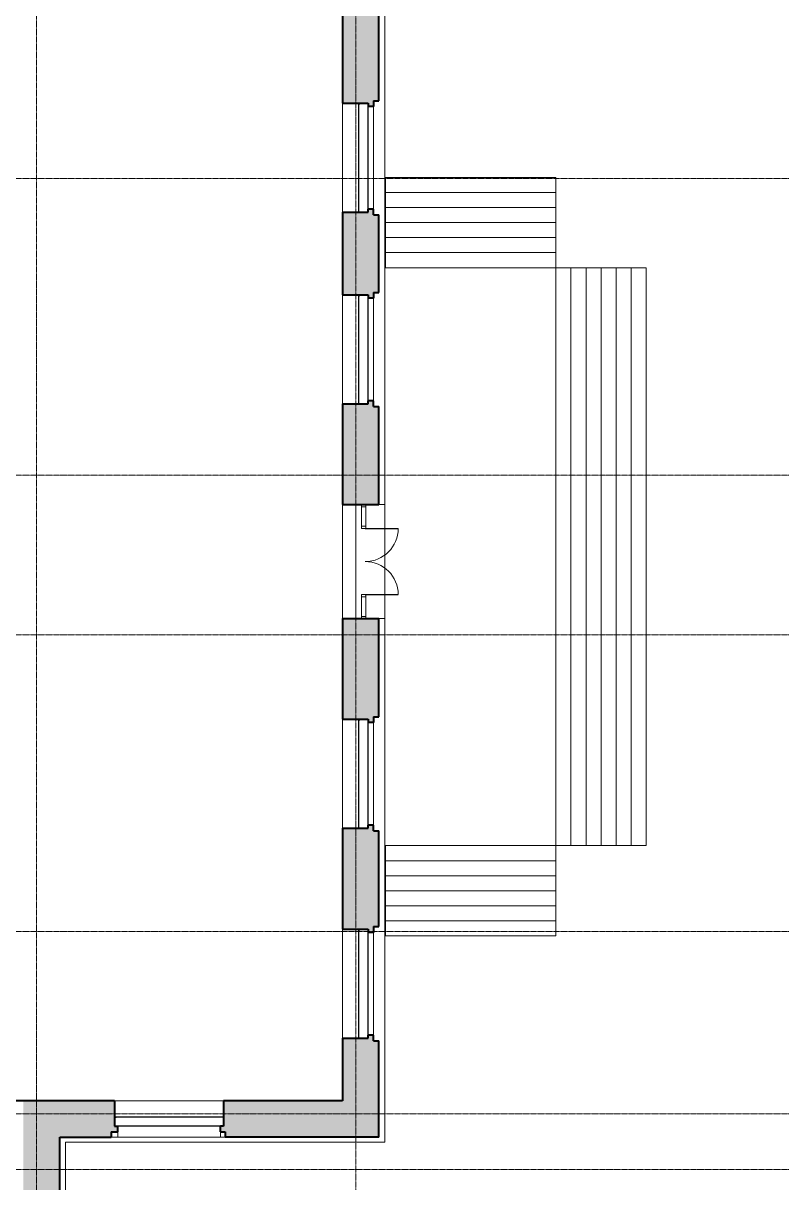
# Model space of a CAD drawing. Header units: millimetres. Extents: x -13853 to 411335, y -23261 to 161252.
# Drawn here: x 115286 to 131918, y 122815 to 148227 of the extents above; entities that cross this region are included whole.
import ezdxf

# ---------------------------------------------------------------- set-up
doc = ezdxf.new("R2010")
doc.units = ezdxf.units.MM
doc.linetypes.add('ADSK_Линия сетки', pattern=[21, 12, -3, 3, -3])
doc.linetypes.add('ADSK_Сверху', pattern=[4.5, 3, -1.5])
for name, color, linetype, lineweight in [('Двери', 7, 'Continuous', 18), ('Импосты витража', 7, 'Continuous', 18), ('Каркас_Импост', 7, 'Continuous', 30), ('Лестницы', 7, 'Continuous', 18), ('Окна', 7, 'Continuous', 18), ('Оси', 7, 'Continuous', 9), ('Панель', 7, 'Continuous', 30), ('Перекрытия', 7, 'Continuous', 18), ('Стены', 7, 'Continuous', 18), ('Стены разрез', 7, 'Continuous', 40)]:
    doc.layers.add(name, color=color, linetype=linetype, lineweight=lineweight)

# ---------------------------------------------------------------- blocks, each defined once
blk = doc.blocks.new('ИРНИТУ-Окно-ГОСТ23166-99_6_3_Створки - 2350 x 3100-796903-001_Весь этаж')
at = {"layer": 'Каркас_Импост'}
for p, q in [((-1233.1, -20), (1156.9, -20)), ((-1233.1, -220), (-1233.1, -20)), ((-1233.1, -20), (-1198.1, -20)), ((-1233.1, -220), (1156.9, -220)), ((-1233.1, -220), (-1198.1, -220)), ((1156.9, -20), (1121.9, -20)), ((1156.9, -220), (1121.9, -220)), ((1156.9, -220), (1156.9, -20))]:
    blk.add_line(p, q, dxfattribs=at)
blk = doc.blocks.new('AC_ДверьВитражная_Двупольная_Алюминиевая_ГОСТ23747-2015 - Остекленные _с защитным ограждением_-668988-001_Весь этаж')
at = {"layer": 'Панель'}
for p, q in [((-725, 32.5), (-725, 757.5)), ((725, 32.5), (725, 757.5))]:
    blk.add_line(p, q, dxfattribs=at)
at = {"layer": 'Панель', "lineweight": 18}
for centre, start, end in [((-725, 32.5), 360, 90), ((725, 32.5), 90, 180)]:
    blk.add_arc(centre, 725, start, end, dxfattribs=at)
blk = doc.blocks.new('Прямоугольный импост - 50х100-668978-001_Весь этаж')
at = {"layer": 'Импосты витража'}
for p, q in [((122701, 137204), (122701, 137629)), ((122801, 137629), (122801, 137204))]:
    blk.add_line(p, q, dxfattribs=at)
blk = doc.blocks.new('Прямоугольный импост - 50х100-669001-001_Весь этаж')
at = {"layer": 'Импосты витража'}
for p, q in [((0, 50), (-50, 50)), ((-50, 50), (-50, -50)), ((0, 50), (0, -50)), ((-50, -50), (0, -50))]:
    blk.add_line(p, q, dxfattribs=at)
blk = doc.blocks.new('Прямоугольный импост - 50х100-669002-001_Весь этаж')
at = {"layer": 'Импосты витража'}
for p, q in [((0, 50), (-50, 50)), ((-50, 50), (-50, -50)), ((0, 50), (0, -50)), ((-50, -50), (0, -50))]:
    blk.add_line(p, q, dxfattribs=at)
blk = doc.blocks.new('Прямоугольный импост - 50х100-668984-001_Весь этаж')
at = {"layer": 'Импосты витража'}
for p, q in [((25, 50), (-25, 50)), ((-25, 50), (-25, -50)), ((25, 50), (25, -50)), ((-25, -50), (25, -50))]:
    blk.add_line(p, q, dxfattribs=at)
blk = doc.blocks.new('ИРНИТУ-Окно-ГОСТ23166-99_6_3_Створки - 2350 x 3100-796890-001_Весь этаж')
at = {"layer": 'Каркас_Импост'}
for p, q in [((-1233.1, 220), (1156.9, 220)), ((-1233.1, 220), (-1233.1, 20)), ((-1233.1, 220), (-1198.1, 220)), ((-1233.1, 20), (1156.9, 20)), ((-1233.1, 20), (-1198.1, 20)), ((1156.9, 220), (1121.9, 220)), ((1156.9, 20), (1121.9, 20)), ((1156.9, 220), (1156.9, 20))]:
    blk.add_line(p, q, dxfattribs=at)

msp = doc.modelspace()

# ---------------------------------------------------------------- hatches: boundary and pattern name
at = {"layer": 'Стены'}
h = msp.add_hatch(color=256, dxfattribs=at)
h.paths.add_polyline_path([(122286, 123815), (123086, 123815), (123086, 125929), (122286, 125929), (122286, 124615)], flags=0)
h.paths.add_polyline_path([(122286, 128429), (123086, 128429), (123086, 130529), (122286, 130529), (122286, 128930)], flags=0)
h.paths.add_polyline_path([(122286, 133029), (123086, 133029), (123086, 135179), (122286, 135179), (122286, 135147)], flags=0)
h.paths.add_polyline_path([(123086, 137679), (123086, 139829), (122286, 139829), (122286, 137679)], flags=0)
h.paths.add_polyline_path([(123086, 142329), (123086, 144029), (122286, 144029), (122286, 142329)], flags=0)
h.paths.add_polyline_path([(122286, 146529), (123086, 146529), (123086, 148535), (122286, 148535), (122286, 147580)], flags=0)
h = msp.add_hatch(color=256, dxfattribs=at)
h.paths.add_polyline_path([(122286, 144029), (122966, 144029), (122966, 144154), (122846, 144154), (122846, 144084), (122286, 144084)], flags=0)
h.paths.add_polyline_path([(122846, 146404), (122966, 146404), (122966, 146529), (122286, 146529), (122286, 146474), (122846, 146474)], flags=0)
h = msp.add_hatch(color=256, dxfattribs=at)
h.paths.add_polyline_path([(122286, 139829), (122966, 139829), (122966, 139954), (122846, 139954), (122846, 139884), (122286, 139884)], flags=0)
h.paths.add_polyline_path([(122966, 142204), (122966, 142329), (122286, 142329), (122286, 142274), (122846, 142274), (122846, 142204)], flags=0)
h = msp.add_hatch(color=256, dxfattribs=at)
h.paths.add_polyline_path([(122286, 130529), (122966, 130529), (122966, 130654), (122846, 130654), (122846, 130584), (122286, 130584)], flags=0)
h.paths.add_polyline_path([(122846, 132904), (122966, 132904), (122966, 133029), (122286, 133029), (122286, 132974), (122846, 132974)], flags=0)
h = msp.add_hatch(color=256, dxfattribs=at)
h.paths.add_polyline_path([(122286, 125929), (122966, 125929), (122966, 126054), (122846, 126054), (122846, 125984), (122286, 125984)], flags=0)
h.paths.add_polyline_path([(122846, 128304), (122966, 128304), (122966, 128429), (122286, 128429), (122286, 128374), (122846, 128374)], flags=0)
for points in [[(115286, 123713), (116086, 123713), (116086, 124615), (115286, 124615), (115286, 123955)], [(116086, 123475), (116086, 123713), (115286, 123713), (115286, 123475)]]:
    msp.add_hatch(color=256, dxfattribs=at).paths.add_polyline_path(points, flags=0)
h = msp.add_hatch(color=256, dxfattribs=at)
h.paths.add_polyline_path([(122286, 123815), (122286, 124615), (119716, 124615), (119716, 123815), (120688, 123815)], flags=0)
h.paths.add_polyline_path([(117216, 123815), (117216, 124615), (116086, 124615), (116086, 123815), (116468, 123815)], flags=0)
h = msp.add_hatch(color=256, dxfattribs=at)
h.paths.add_polyline_path([(119611, 123935), (119716, 123935), (119716, 124615), (119681, 124615), (119681, 124055), (119611, 124055)], flags=0)
h.paths.add_polyline_path([(117361, 123935), (117361, 124055), (117291, 124055), (117291, 124615), (117216, 124615), (117216, 123935)], flags=0)
h = msp.add_hatch(color=256, dxfattribs=at)
h.paths.add_polyline_path([(116086, 62895), (116086, 64705), (115286, 64705), (115286, 62895)], flags=0)
h.paths.add_polyline_path([(115286, 66805), (116086, 66805), (116086, 68205), (115286, 68205)], flags=0)
h.paths.add_polyline_path([(115286, 70305), (116086, 70305), (116086, 72385), (115286, 72385), (115286, 70765)], flags=0)
h.paths.add_polyline_path([(116086, 75585), (116086, 77159), (115286, 77159), (115286, 75585)], flags=0)
h.paths.add_polyline_path([(115286, 79259), (116086, 79259), (116086, 80759), (115286, 80759), (115286, 80304)], flags=0)
h.paths.add_polyline_path([(115286, 82859), (116086, 82859), (116086, 84359), (115286, 84359), (115286, 83604)], flags=0)
h.paths.add_polyline_path([(115286, 86459), (116086, 86459), (116086, 88059), (115286, 88059)], flags=0)
h.paths.add_polyline_path([(115286, 90159), (116086, 90159), (116086, 91659), (115286, 91659), (115286, 90265)], flags=0)
h.paths.add_polyline_path([(116086, 93759), (116086, 95459), (115286, 95459), (115286, 93759)], flags=0)
h.paths.add_polyline_path([(115286, 97559), (116086, 97559), (116086, 99159), (115286, 99159), (115286, 97846)], flags=0)
h.paths.add_polyline_path([(115286, 101259), (116086, 101259), (116086, 102559), (115286, 102559), (115286, 101604)], flags=0)
h.paths.add_polyline_path([(115286, 104659), (116086, 104659), (116086, 106159), (115286, 106159), (115286, 105214)], flags=0)
h.paths.add_polyline_path([(115286, 108259), (116086, 108259), (116086, 109699), (115286, 109699), (115286, 108265)], flags=0)
h.paths.add_polyline_path([(116086, 111799), (116086, 113335), (115286, 113335), (115286, 111799)], flags=0)
h.paths.add_polyline_path([(115286, 115435), (116086, 115435), (116086, 117015), (115286, 117015), (115286, 116464)], flags=0)
h.paths.add_polyline_path([(115286, 119115), (116086, 119115), (116086, 120475), (115286, 120475), (115286, 119604)], flags=0)
h.paths.add_polyline_path([(116086, 122575), (116086, 123475), (115286, 123475), (115286, 122575)], flags=0)

# ---------------------------------------------------------------- linework, layer by layer
at = {"layer": 'Лестницы'}
for p, q in [((126965, 144849), (123232, 144849)), ((123232, 144849), (123232, 144519)), ((126965, 144849), (126965, 144519)), ((123232, 144519), (123232, 144189)), ((126965, 144519), (123232, 144519)), ((126965, 144519), (126965, 144189)), ((123232, 144189), (123232, 143859)), ((126965, 144189), (123232, 144189)), ((126965, 144189), (126965, 143859)), ((123232, 143859), (123232, 143529)), ((126965, 143859), (123232, 143859)), ((126965, 143859), (126965, 143529)), ((123232, 143529), (123232, 143199)), ((126965, 143529), (123232, 143529)), ((126965, 143529), (126965, 143199)), ((123232, 143199), (123232, 142869)), ((126965, 143199), (123232, 143199)), ((126965, 143199), (126965, 142869)), ((126965, 142869), (123232, 142869)), ((126965, 130204), (126965, 142869)), ((127295, 142869), (126965, 142869)), ((127625, 142869), (127295, 142869)), ((127295, 130204), (127295, 142869)), ((127955, 142869), (127625, 142869)), ((127625, 130204), (127625, 142869)), ((128285, 142869), (127955, 142869)), ((127955, 130204), (127955, 142869)), ((128615, 142869), (128285, 142869)), ((128285, 130204), (128285, 142869)), ((128945, 142869), (128615, 142869)), ((128615, 130204), (128615, 142869)), ((128945, 130204), (128945, 142869)), ((123232, 130204), (126965, 130204)), ((123232, 129874), (123232, 130204)), ((126965, 129874), (126965, 130204)), ((127295, 130204), (126965, 130204)), ((127625, 130204), (127295, 130204)), ((127955, 130204), (127625, 130204)), ((128285, 130204), (127955, 130204)), ((128615, 130204), (128285, 130204)), ((128945, 130204), (128615, 130204)), ((123232, 129544), (123232, 129874)), ((123232, 129874), (126965, 129874)), ((126965, 129544), (126965, 129874)), ((123232, 129214), (123232, 129544)), ((123232, 129544), (126965, 129544)), ((126965, 129214), (126965, 129544)), ((123232, 128884), (123232, 129214)), ((123232, 129214), (126965, 129214)), ((126965, 128884), (126965, 129214)), ((123232, 128554), (123232, 128884)), ((123232, 128884), (126965, 128884)), ((126965, 128554), (126965, 128884)), ((123232, 128224), (123232, 128554)), ((123232, 128554), (126965, 128554)), ((126965, 128224), (126965, 128554)), ((123232, 128224), (126965, 128224))]:
    msp.add_line(p, q, dxfattribs=at)
at = {"layer": 'Лестницы', "linetype": 'ADSK_Сверху'}
for p, q in [((126965, 144849), (123232, 144849)), ((126965, 144519), (123232, 144519)), ((126965, 144189), (123232, 144189)), ((126965, 143859), (123232, 143859)), ((126965, 143529), (123232, 143529)), ((126965, 143199), (123232, 143199)), ((127295, 130204), (127295, 142869)), ((127625, 130204), (127625, 142869)), ((127955, 130204), (127955, 142869)), ((128285, 130204), (128285, 142869)), ((128615, 130204), (128615, 142869)), ((128945, 130204), (128945, 142869)), ((123232, 129874), (126965, 129874)), ((123232, 129544), (126965, 129544)), ((123232, 129214), (126965, 129214)), ((123232, 128884), (126965, 128884)), ((123232, 128554), (126965, 128554)), ((123232, 128224), (126965, 128224))]:
    msp.add_line(p, q, dxfattribs=at)
at = {"layer": 'Оси', "linetype": 'ADSK_Линия сетки'}
for p, q in [((115576, 160434), (115576, -22443)), ((122576, -22443), (122576, 160434)), ((-13035, 144825), (410517, 144825)), ((-13035, 138325), (410517, 138325)), ((-13035, 134825), (410517, 134825)), ((-13035, 128325), (410517, 128325)), ((-13035, 124325), (410517, 124325)), ((-13035, 123105), (410517, 123105))]:
    msp.add_line(p, q, dxfattribs=at)
at = {"layer": 'Перекрытия'}
for p, q in [((126965, 142869), (123216, 142869)), ((126965, 130204), (126965, 142869)), ((122576, 135179), (122576, 137679)), ((123216, 130204), (126965, 130204))]:
    msp.add_line(p, q, dxfattribs=at)
at = {"layer": 'Стены'}
for p, q in [((123216, 149465), (123216, 123705)), ((122286, 144084), (122286, 146474)), ((122966, 146404), (122966, 144154)), ((122286, 139884), (122286, 142274)), ((122966, 142204), (122966, 139954)), ((122286, 135179), (122286, 137679)), ((123086, 137679), (123216, 137679)), ((123216, 135179), (123086, 135179)), ((122286, 130584), (122286, 132974)), ((122966, 132904), (122966, 130654)), ((122286, 125984), (122286, 128374)), ((122966, 128304), (122966, 126054)), ((117291, 124615), (119681, 124615)), ((119716, 123815), (117216, 123815)), ((117361, 123815), (117361, 123935)), ((119611, 123935), (119611, 123815)), ((123216, 123705), (116216, 123705)), ((116216, 123705), (116216, 109839))]:
    msp.add_line(p, q, dxfattribs=at)
at = {"layer": 'Стены разрез'}
for p, q in [((123086, 146529), (123086, 149335)), ((122286, 148535), (122286, 146474)), ((122286, 146474), (122846, 146474)), ((122846, 146474), (122846, 146404)), ((122966, 146404), (122846, 146404)), ((122966, 146529), (123086, 146529)), ((122966, 146529), (122966, 146404)), ((122846, 144084), (122846, 144154)), ((122966, 144154), (122846, 144154)), ((122966, 144029), (122966, 144154)), ((122286, 144084), (122286, 142274)), ((122286, 144084), (122846, 144084)), ((122966, 144029), (123086, 144029)), ((123086, 142329), (123086, 144029)), ((122966, 142329), (123086, 142329)), ((122966, 142329), (122966, 142204)), ((122286, 142274), (122846, 142274)), ((122846, 142274), (122846, 142204)), ((122966, 142204), (122846, 142204)), ((122286, 139884), (122286, 137679)), ((122286, 139884), (122846, 139884)), ((122846, 139884), (122846, 139954)), ((122966, 139954), (122846, 139954)), ((122966, 139829), (122966, 139954)), ((122966, 139829), (123086, 139829)), ((123086, 137679), (123086, 139829)), ((122286, 137679), (123086, 137679)), ((122286, 135179), (122286, 132974)), ((122286, 135179), (123086, 135179)), ((123086, 133029), (123086, 135179)), ((122286, 132974), (122846, 132974)), ((122846, 132974), (122846, 132904)), ((122966, 133029), (123086, 133029)), ((122966, 133029), (122966, 132904)), ((122966, 132904), (122846, 132904)), ((122846, 130584), (122846, 130654)), ((122966, 130654), (122846, 130654)), ((122966, 130529), (122966, 130654)), ((122286, 130584), (122286, 128374)), ((122286, 130584), (122846, 130584)), ((122966, 130529), (123086, 130529)), ((123086, 128429), (123086, 130529)), ((122286, 128374), (122846, 128374)), ((122846, 128374), (122846, 128304)), ((122966, 128429), (123086, 128429)), ((122966, 128429), (122966, 128304)), ((122966, 128304), (122846, 128304)), ((122846, 125984), (122846, 126054)), ((122966, 126054), (122846, 126054)), ((122966, 125929), (122966, 126054)), ((122286, 125984), (122286, 124615)), ((122286, 125984), (122846, 125984)), ((122966, 125929), (123086, 125929)), ((123086, 123815), (123086, 125929)), ((117291, 124615), (109546, 124615)), ((117291, 124615), (117291, 124055)), ((122286, 124615), (119681, 124615)), ((119681, 124615), (119681, 124055)), ((117291, 124055), (117361, 124055)), ((117361, 123935), (117361, 124055)), ((119681, 124055), (119611, 124055)), ((119611, 123935), (119611, 124055)), ((116086, 123815), (117216, 123815)), ((116086, 122575), (116086, 123815)), ((117216, 123935), (117216, 123815)), ((117216, 123935), (117361, 123935)), ((119611, 123935), (119716, 123935)), ((119716, 123935), (119716, 123815)), ((123086, 123815), (119716, 123815))]:
    msp.add_line(p, q, dxfattribs=at)

# ---------------------------------------------------------------- block references
at = {"layer": 'Двери', "rotation": 270}
msp.add_blockref('AC_ДверьВитражная_Двупольная_Алюминиевая_ГОСТ23747-2015 - Остекленные _с защитным ограждением_-668988-001_Весь этаж', (122751, 136429), dxfattribs=at)
at = {"layer": 'Импосты витража', "rotation": 90}
msp.add_blockref('Прямоугольный импост - 50х100-669002-001_Весь этаж', (122751, 137679), dxfattribs=at)
at = {"layer": 'Импосты витража'}
for p in [(0, 0), (0, -1975)]:
    msp.add_blockref('Прямоугольный импост - 50х100-668978-001_Весь этаж', p, dxfattribs=at)
at = {"layer": 'Импосты витража', "extrusion": (0, 0, -1), "rotation": 270}
for name, p in [('Прямоугольный импост - 50х100-668984-001_Весь этаж', (-122751, 137179)), ('Прямоугольный импост - 50х100-668984-001_Весь этаж', (-122751, 135679)), ('Прямоугольный импост - 50х100-669001-001_Весь этаж', (-122751, 135179))]:
    msp.add_blockref(name, p, dxfattribs=at)
at = {"layer": 'Окна'}
for name, p, rotation in [('ИРНИТУ-Окно-ГОСТ23166-99_6_3_Створки - 2350 x 3100-796903-001_Весь этаж', (122626, 145317), 90), ('ИРНИТУ-Окно-ГОСТ23166-99_6_3_Створки - 2350 x 3100-796903-001_Весь этаж', (122626, 141117), 90), ('ИРНИТУ-Окно-ГОСТ23166-99_6_3_Створки - 2350 x 3100-796903-001_Весь этаж', (122626, 131817), 90), ('ИРНИТУ-Окно-ГОСТ23166-99_6_3_Створки - 2350 x 3100-796903-001_Весь этаж', (122626, 127217), 90), ('ИРНИТУ-Окно-ГОСТ23166-99_6_3_Створки - 2350 x 3100-796890-001_Весь этаж', (118448, 124275), 180)]:
    msp.add_blockref(name, p, dxfattribs=dict(at, rotation=rotation))

doc.saveas('drawing.dxf')
